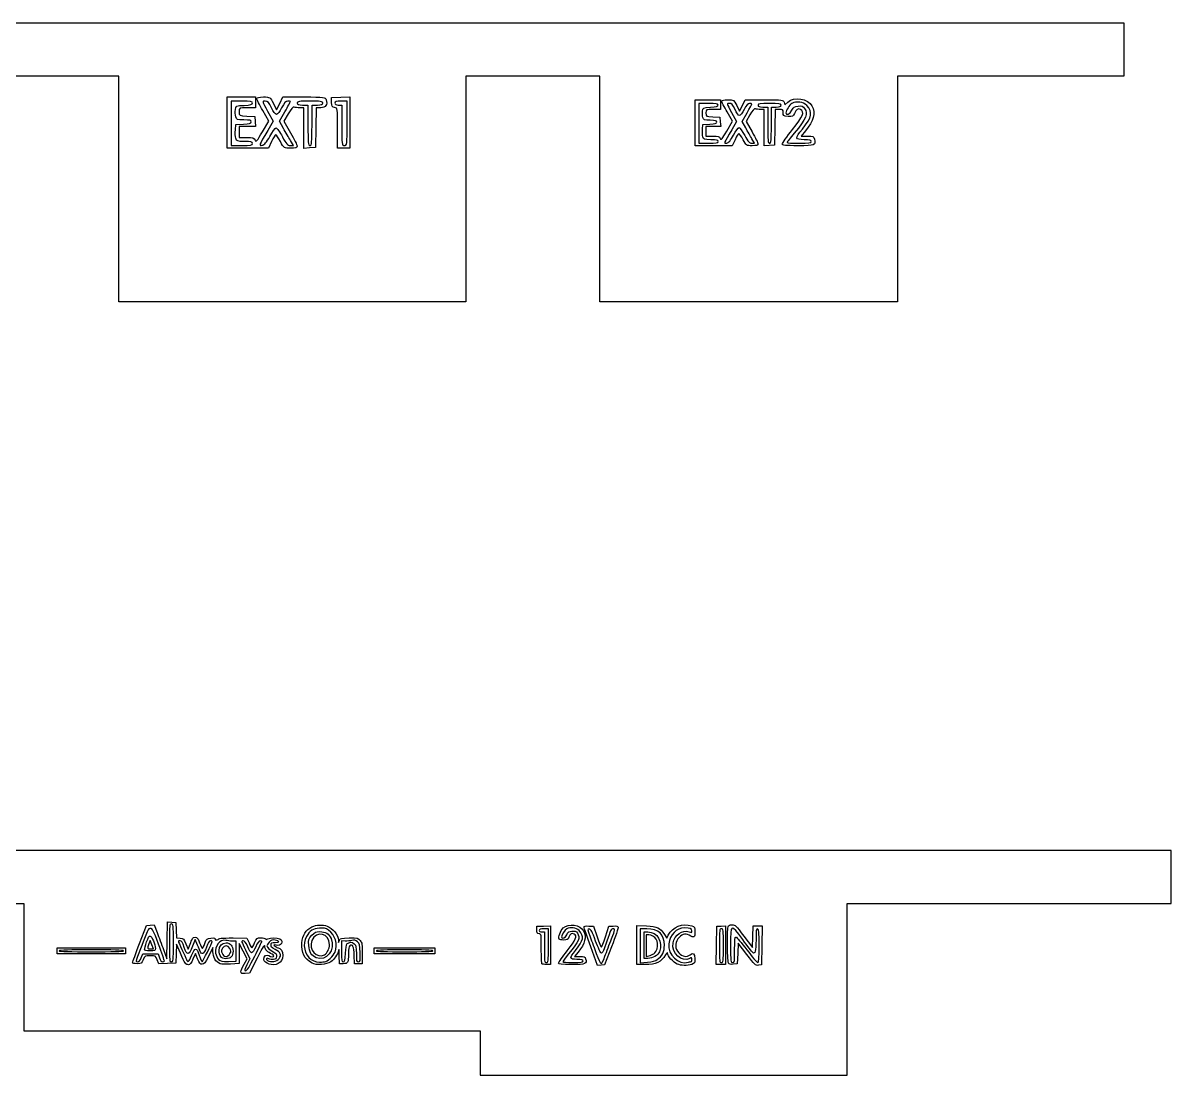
# Model space of a CAD drawing. Extents: x 177 to 584, y 158 to 1022.
# Drawn here: x 381.4 to 577.5, y 330.6 to 510.4 of the extents above; entities that cross this region are included whole.
import ezdxf

# ---------------------------------------------------------------- set-up
doc = ezdxf.new("R2010")
doc.units = 0
for name, color, linetype in [('Left', 7, 'CONTINUOUS'), ('PERIMETER', 7, 'CONTINUOUS'), ('Right', 7, 'CONTINUOUS')]:
    doc.layers.add(name, color=color, linetype=linetype)

msp = doc.modelspace()

# ---------------------------------------------------------------- linework, layer by layer
at = {"layer": 'Left', "color": 7}
for points in [[(401.3562, 353.122889), (402.52142, 356.179759), (403.19886, 356.231059), (403.87629, 356.282359), (404.37568, 354.957339)], [(405.45535, 352.047719), (406.03563, 350.463129), (406.08183, 353.628189), (406.12803, 356.793249), (406.846, 356.741249), (407.56398, 356.689249), (407.61338, 355.382929), (407.66278, 354.076619), (408.28325, 354.024319)], [(469.196652, 355.421059), (469.196652, 356.029359), (470.369802, 356.080759), (471.542962, 356.132159), (471.542962, 352.821999), (471.542962, 349.511849), (470.876722, 349.511849)], [(470.065652, 355.073459), (470.500152, 355.073459), (470.500152, 352.466449)], [(471.195352, 352.727149), (471.195352, 355.594859), (470.413252, 355.594859)], [(478.085902, 356.082339), (478.893422, 356.029339), (479.519752, 354.248079)], [(480.929812, 354.247889), (481.536502, 356.029339), (482.276742, 356.082839)], [(487.695112, 349.511839), (486.316022, 349.511839), (486.316022, 352.830829), (486.316022, 356.149819), (487.954792, 356.089619)], [(488.010572, 355.594209), (486.837422, 355.594859), (486.837422, 352.701939), (486.837422, 349.809019), (488.089972, 349.914029)], [(487.532622, 352.814049), (487.532622, 355.073459), (488.149552, 355.073459)], [(504.590383, 354.343499), (506.042403, 352.396949), (506.091703, 354.256599), (506.141003, 356.116239), (506.920983, 356.116239), (507.700963, 356.116239), (507.653763, 352.770579), (507.606563, 349.424919), (507.056943, 349.371619)], [(403.43941, 352.889959), (403.16404, 353.590969), (402.95651, 353.017329)], [(409.2767, 353.041529), (409.64969, 352.111039), (409.90274, 352.716669)], [(411.13548, 353.122929), (410.85121, 353.802239), (410.39208, 352.615029)], [(414.27206, 353.720429), (414.63587, 353.703329)], [(419.204991, 349.545949), (419.723191, 350.464159), (419.043651, 351.793569), (418.364111, 353.122979), (418.356111, 351.407319), (418.348111, 349.691659), (416.889711, 349.579559)], [(417.837651, 351.789869), (417.837651, 353.513619), (417.200811, 353.509619)], [(417.354061, 354.036359), (419.708441, 354.030359), (420.068031, 353.194479)], [(435.340501, 353.683349), (435.351301, 353.292809), (435.500561, 353.663219)], [(436.476061, 353.515519), (435.839211, 353.539719), (435.839211, 351.760439)], [(488.320842, 354.552059), (487.880222, 354.552059), (487.880222, 352.723839), (487.880222, 350.895619), (488.358172, 351.006509)], [(490.999542, 354.660719), (491.424942, 354.014499), (491.673042, 354.500549)], [(505.058273, 351.226499), (503.609183, 353.134719), (503.522283, 351.366729), (503.435383, 349.598739), (502.757873, 349.543239)], [(401.63909, 350.660509), (401.91089, 351.339809), (403.22388, 351.339809), (404.53686, 351.339809), (404.76105, 350.660509)], [(403.21896, 352.188939), (403.71477, 352.188939), (403.43941, 352.889959)], [(408.34113, 351.436139), (407.66466, 352.953159), (407.61436, 351.339809), (407.56406, 349.726459), (406.10628, 349.677759), (404.6485, 349.629059), (404.37923, 350.314559)], [(411.28023, 350.466599), (410.91748, 351.376569), (410.48145, 350.424149)], [(413.88722, 351.687709), (413.85882, 352.399649), (413.17396, 350.978149)], [(416.55359, 350.026069), (417.837641, 350.065869), (417.837651, 351.789869)], [(419.451371, 352.018379), (420.219361, 350.489209), (419.705371, 349.470989)], [(436.160711, 349.641549), (435.499581, 349.641549), (435.482181, 351.042619)], [(439.405591, 351.401819), (439.405591, 349.641549), (438.743721, 349.641549), (438.081841, 349.641549), (438.021941, 351.076659)], [(476.275882, 351.640899), (475.672302, 350.902239), (476.558932, 350.902239)], [(481.993332, 352.553309), (480.799252, 349.424899), (480.197322, 349.372699), (479.595382, 349.320499), (478.433452, 352.501119)], [(488.184372, 350.555289), (487.532622, 350.554639), (487.532622, 352.814049)], [(401.63948, 350.660509), (401.63909, 350.660509)], [(421.439801, 350.574929), (420.131051, 348.027539), (419.409291, 347.975339)], [(418.687531, 348.275109), (418.686781, 348.275749)]]:
    msp.add_lwpolyline(points, dxfattribs=at)
for points in [[(499.912083, 352.770599), (499.959383, 356.029359), (500.698033, 356.082759), (501.436693, 356.136159), (501.436693, 352.823949), (501.436693, 349.511749), (500.650753, 349.511749), (499.864813, 349.511749)], [(407.13862, 353.207899)], [(387.26898, 351.849289), (387.26898, 352.358769), (393.12797, 352.358769), (398.98697, 352.358769), (398.98697, 351.849289), (398.98697, 351.339809), (393.12797, 351.339809), (387.26898, 351.339809)], [(398.64732, 351.849289)], [(402.21366, 352.071049)], [(410.23084, 351.042579)], [(416.802811, 351.363899)], [(432.961571, 351.175019)], [(436.543541, 351.416269)], [(441.443471, 351.849289), (441.443471, 352.358769), (446.623161, 352.358769), (451.802851, 352.358769), (451.802851, 351.849289), (451.802851, 351.339809), (446.623161, 351.339809), (441.443471, 351.339809)], [(451.463201, 351.849289)], [(471.195352, 352.727149)], [(489.218552, 351.355779)], [(501.089073, 352.727099)], [(503.000883, 352.031949)], [(505.058233, 351.226509)], [(415.21498, 350.868119)], [(421.024611, 350.916739)], [(425.183621, 350.512729)], [(430.829351, 349.729259)], [(431.508651, 350.652699)], [(432.960151, 349.981199)], [(470.094622, 349.627709)], [(472.933362, 349.745519)], [(477.104582, 350.120139)], [(480.851582, 350.945689)], [(489.784522, 350.346269)], [(493.177912, 349.580269)], [(495.656672, 350.033239)]]:
    msp.add_lwpolyline(points, close=True, dxfattribs=at)
for points in [[(403.22751, 355.670369), (402.83446, 355.670369), (402.83316, 355.667369), (401.02603, 350.872789)], [(404.6093, 352.961469), (403.72403, 355.357449), (403.56441, 355.670369), (403.22751, 355.670369)], [(404.37568, 354.957339), (404.65035, 354.228569), (405.1362, 352.919249), (405.45535, 352.047719)], [(406.79896, 356.434589), (406.47123, 356.434589), (406.45931, 356.321369), (406.45931, 353.207899)], [(407.13862, 353.207899), (407.13862, 356.321369), (407.12672, 356.434589), (406.79896, 356.434589)], [(429.077521, 353.186679), (429.171221, 354.482359), (429.795611, 355.479559), (430.798121, 355.934719)], [(432.095321, 355.719539), (430.991211, 355.642339), (430.424601, 355.283759), (429.871131, 354.311769)], [(430.784681, 354.492039), (431.299661, 355.053989), (431.467031, 355.132589), (432.148541, 355.132589)], [(430.798121, 355.934719), (431.591231, 356.294799), (432.684851, 356.357409), (433.408131, 356.084129)], [(433.800661, 352.902269), (433.798661, 354.864689), (431.547161, 355.376639), (430.798551, 353.584959)], [(433.631471, 355.386839), (433.142421, 355.714719), (432.870171, 355.773679), (432.095321, 355.719539)], [(432.148541, 355.132589), (433.099021, 355.132589), (433.746591, 354.738919), (434.070221, 353.964359)], [(433.408131, 356.084129), (434.346541, 355.729579), (435.317341, 354.523449), (435.340501, 353.683349)], [(434.760641, 351.628899), (435.288481, 352.892209), (434.767641, 354.624959), (433.631471, 355.386839)], [(469.587702, 354.757219), (469.267232, 354.802719), (469.196652, 354.922549), (469.196652, 355.421059)], [(470.413252, 355.594859), (469.833922, 355.594859), (469.631152, 355.527259), (469.631152, 355.334159)], [(469.631152, 355.334159), (469.631152, 355.171949), (469.795292, 355.073459), (470.065652, 355.073459)], [(473.022742, 353.852839), (472.837652, 354.152319), (473.263182, 355.343759), (473.702692, 355.756659)], [(474.314142, 355.589709), (473.983432, 355.412719), (473.454762, 354.565849), (473.454762, 354.213089)], [(473.702692, 355.756659), (474.619862, 356.618299), (476.639032, 356.315569), (477.199132, 355.232449)], [(476.444232, 355.290709), (475.962562, 355.805169), (474.975592, 355.943709), (474.314142, 355.589709)], [(474.323772, 354.599269), (474.538242, 355.060869), (474.697102, 355.169749), (475.219712, 355.213319)], [(475.574462, 354.707619), (475.176862, 354.920399), (474.914902, 354.758119), (474.686542, 354.157469)], [(475.219712, 355.213319), (475.719482, 355.255019), (475.914062, 355.181819), (476.132162, 354.870489)], [(475.826192, 351.913319), (477.217182, 353.615189), (477.347292, 354.326189), (476.444232, 355.290709)], [(477.199132, 355.232449), (477.739362, 354.187769), (477.455862, 353.084919), (476.275882, 351.640899)], [(478.433452, 352.501119), (477.794382, 354.250469), (477.273062, 355.783809), (477.274952, 355.908539)], [(477.274952, 355.908539), (477.276952, 356.069739), (477.511852, 356.119989), (478.085902, 356.082339)], [(478.173692, 355.563509), (477.805582, 355.618209), (477.807932, 355.596609), (478.321092, 354.216559)], [(479.262602, 353.511139), (478.677362, 355.145969), (478.479962, 355.518029), (478.173692, 355.563509)], [(482.248122, 355.594859), (481.915812, 355.594859), (481.782102, 355.331339), (481.187082, 353.503669)], [(481.977552, 353.900299), (482.615302, 355.560879), (482.620732, 355.594859), (482.248122, 355.594859)], [(483.102202, 355.909039), (483.149102, 355.784019), (482.650082, 354.273939), (481.993332, 352.553309)], [(482.276742, 356.082839), (482.767842, 356.118339), (483.045662, 356.059839), (483.102202, 355.909039)], [(487.954792, 356.089619), (489.794172, 356.022019), (490.241632, 355.812029), (490.999542, 354.660719)], [(491.007982, 352.796299), (491.006982, 354.647749), (489.993982, 355.593109), (488.010572, 355.594209)], [(488.149552, 355.073459), (489.814992, 355.073459), (490.796302, 353.411519), (490.143962, 351.695739)], [(491.673042, 354.500549), (492.424492, 355.972679), (494.108662, 356.645429), (495.675322, 356.099289)], [(494.447512, 355.768659), (493.068212, 355.768659), (491.946002, 354.625519), (491.772012, 353.043279)], [(492.490302, 353.187389), (492.725552, 354.579809), (494.082712, 355.523639), (495.225122, 355.089289)], [(495.701262, 355.232969), (495.701262, 355.628439), (495.373092, 355.768659), (494.447512, 355.768659)], [(496.222653, 355.056489), (496.222653, 354.098609), (496.064273, 354.012309), (495.208062, 354.503709)], [(495.225122, 355.089289), (495.638802, 354.932009), (495.701262, 354.950859), (495.701262, 355.232969)], [(495.675322, 356.099289), (496.188853, 355.920269), (496.222653, 355.855869), (496.222653, 355.056489)], [(500.741473, 355.594809), (500.407923, 355.594809), (500.393873, 355.478939), (500.393873, 352.727099)], [(501.089073, 352.727099), (501.089073, 355.478939), (501.075073, 355.594809), (500.741473, 355.594809)], [(501.934983, 349.717039), (501.769263, 349.978399), (501.728943, 355.595999), (501.889783, 356.015129)], [(501.889783, 356.015129), (501.956383, 356.188699), (502.205983, 356.290039), (502.566823, 356.290039)], [(504.391293, 353.751779), (502.340523, 356.535239), (502.305683, 356.519569), (502.305683, 352.814049)], [(502.566823, 356.290039), (503.092553, 356.290039), (503.254733, 356.134039), (504.590383, 354.343499)], [(506.911403, 355.594859), (506.696003, 355.594859), (506.650233, 355.270219), (506.648043, 353.726499)], [(507.172103, 352.727149), (507.172103, 355.160359), (507.132603, 355.594859), (506.911403, 355.594859)], [(400.1838, 349.853739), (400.1878, 349.970499), (400.71532, 351.441619), (401.3562, 353.122889)], [(402.21366, 352.071049), (402.21366, 352.193019), (402.37487, 352.770179), (402.5719, 353.353619)], [(402.5719, 353.353619), (402.82783, 354.111469), (403.00555, 354.399769), (403.19419, 354.363099)], [(402.95651, 353.017329), (402.6629, 352.205739), (402.66822, 352.188939), (403.21896, 352.188939)], [(403.19419, 354.363099), (403.46783, 354.309899), (404.0455, 352.901589), (404.06859, 352.231399)], [(405.61018, 350.116889), (405.61018, 350.191489), (405.15978, 351.471579), (404.6093, 352.961469)], [(406.45931, 353.207899), (406.45931, 350.094419), (406.47121, 349.981199), (406.79896, 349.981199)], [(406.79896, 349.981199), (407.1267, 349.981199), (407.13862, 350.094419), (407.13862, 353.207899)], [(408.29599, 353.547499), (408.12646, 353.547499), (407.98775, 353.513499), (407.98775, 353.471999)], [(407.98775, 353.471999), (407.98775, 353.430499), (408.26204, 352.799999), (408.5973, 352.070939)], [(408.28325, 354.024319), (408.86167, 353.975619), (408.92899, 353.908969), (409.2767, 353.041529)], [(408.99687, 352.435329), (408.70845, 353.252299), (408.52242, 353.547499), (408.29599, 353.547499)], [(409.90274, 352.716669), (410.04191, 353.049769), (410.20601, 353.480539), (410.26739, 353.673929)], [(410.26739, 353.673929), (410.39073, 354.062559), (410.75484, 354.262419), (411.09894, 354.130379)], [(411.09894, 354.130379), (411.22181, 354.083279), (411.45886, 353.665009), (411.62571, 353.200999)], [(411.64808, 351.891699), (411.5225, 352.195259), (411.29182, 352.749319), (411.13548, 353.122929)], [(411.62571, 353.200999), (411.79257, 352.736989), (411.98856, 352.320579), (412.06126, 352.275649)], [(412.05298, 349.981149), (412.16631, 349.981149), (413.76183, 353.232549), (413.76183, 353.463499)], [(412.06126, 352.275649), (412.13396, 352.230749), (412.33683, 352.594029), (412.51209, 353.082989)], [(412.51209, 353.082989), (412.82245, 353.948919), (412.84946, 353.973379), (413.5514, 354.024249)], [(413.46312, 353.547499), (413.24929, 353.547499), (413.0519, 353.233809), (412.76851, 352.443629)], [(413.76183, 353.463499), (413.76183, 353.509699), (413.62741, 353.547499), (413.46312, 353.547499)], [(413.5514, 354.024249), (414.1865, 354.070249), (414.27206, 354.034249), (414.27206, 353.720429)], [(416.09725, 353.631229), (415.11887, 353.894089), (414.11816, 352.633749), (414.34503, 351.424409)], [(414.63587, 353.703329), (414.96387, 354.008919), (415.23135, 354.041689), (417.354061, 354.036359)], [(414.95061, 351.887079), (414.95061, 352.677559), (415.42794, 353.207899), (416.13939, 353.207899)], [(417.200811, 353.509619), (416.850541, 353.507619), (416.35394, 353.562219), (416.09725, 353.631229)], [(416.13939, 353.207899), (416.886811, 353.207899), (417.328181, 352.681719), (417.328181, 351.790699)], [(419.037441, 353.547549), (418.709221, 353.547549), (418.739431, 353.435949), (419.451371, 352.018379)], [(419.831171, 352.528589), (419.495061, 353.307579), (419.308131, 353.547549), (419.037441, 353.547549)], [(420.068031, 353.194479), (420.265801, 352.734739), (420.479461, 352.358589), (420.542831, 352.358589)], [(420.542831, 352.358589), (420.606231, 352.358589), (420.819471, 352.740699), (421.016781, 353.207719)], [(421.016781, 353.207719), (421.362801, 354.026709), (421.399801, 354.056849), (422.059421, 354.056849)], [(421.024611, 350.916739), (421.700291, 352.271929), (422.253131, 353.418259), (422.253131, 353.464129)], [(421.955931, 353.541929), (421.759551, 353.537929), (421.503511, 353.192569), (421.201141, 352.522979)], [(422.755951, 352.581949), (422.749951, 353.022439), (422.506621, 352.651449), (421.439801, 350.574929)], [(422.253131, 353.464129), (422.253131, 353.510029), (422.119391, 353.545029), (421.955931, 353.541929)], [(422.059421, 354.056849), (422.435561, 354.056849), (422.790671, 353.980249), (422.848551, 353.886559)], [(422.848551, 353.886559), (422.918951, 353.772729), (423.059281, 353.772729), (423.271981, 353.886559)], [(423.496771, 353.307889), (423.279821, 353.055669), (423.102311, 352.777139), (423.102311, 352.688949)], [(423.271981, 353.886559), (423.686681, 354.108509), (424.903011, 354.105229), (425.321911, 353.880559)], [(424.515721, 353.649309), (423.972251, 353.751269), (423.840041, 353.707009), (423.496771, 353.307889)], [(423.816361, 352.863349), (423.860461, 353.241619), (423.942381, 353.290499), (424.503321, 353.273439)], [(424.503321, 353.273439), (425.320781, 353.248539), (425.328941, 353.496749), (424.515721, 353.649309)], [(425.321911, 353.880559), (426.046041, 353.493009), (425.533511, 352.605779), (424.690141, 352.786919)], [(430.829341, 349.729259), (429.529511, 350.429609), (428.959471, 351.554649), (429.077521, 353.186679)], [(429.871131, 354.311769), (429.134691, 353.018459), (429.523141, 351.134739), (430.682981, 350.374779)], [(430.798551, 353.584959), (430.177381, 352.098289), (431.640591, 350.468049), (432.961571, 351.175019)], [(430.266461, 352.770959), (430.200461, 353.807839), (430.221361, 353.877369), (430.784681, 354.492039)], [(434.070221, 353.964359), (434.886081, 352.011729), (433.271011, 349.923739), (431.508651, 350.652699)], [(435.500561, 353.663219), (435.638121, 354.004589), (435.769751, 354.034199), (437.179231, 354.040879)], [(437.628731, 353.618329), (437.345021, 353.548429), (436.826321, 353.502179), (436.476061, 353.515519)], [(436.543541, 351.416309), (436.576441, 352.205619), (436.679851, 352.923039), (436.773251, 353.010569)], [(436.773251, 353.010569), (437.167141, 353.379699), (437.690351, 353.394669), (438.038261, 353.046769)], [(437.179231, 354.040879), (438.629361, 354.047879), (438.726701, 354.025179), (439.057121, 353.605109)], [(438.021941, 351.076659), (437.957641, 352.616589), (437.747451, 353.084079), (437.289951, 352.704389)], [(438.562771, 353.406849), (438.243281, 353.665479), (438.022781, 353.715399), (437.628731, 353.618329)], [(438.038261, 353.046769), (438.331441, 352.753589), (438.386601, 352.483289), (438.386601, 351.339819)], [(439.040341, 351.524759), (438.986541, 352.923509), (438.941741, 353.100059), (438.562771, 353.406849)], [(439.057121, 353.605109), (439.357631, 353.223069), (439.405591, 352.919799), (439.405591, 351.401819)], [(469.978752, 352.222629), (469.978752, 354.661179), (469.972752, 354.702589), (469.587702, 354.757219)], [(473.816922, 353.683049), (473.437842, 353.683049), (473.080462, 353.759449), (473.022742, 353.852839)], [(473.454762, 354.213089), (473.454762, 353.797939), (474.080682, 354.076089), (474.323772, 354.599269)], [(474.686542, 354.157469), (474.531952, 353.750859), (474.407662, 353.683049), (473.816922, 353.683049)], [(474.410672, 351.843029), (475.924692, 353.753169), (476.180642, 354.383189), (475.574462, 354.707619)], [(476.132162, 354.870489), (476.680592, 354.087499), (476.432632, 353.492169), (474.648872, 351.309209)], [(478.321092, 354.216559), (478.607912, 353.445179), (479.079172, 352.177739), (479.368322, 351.400039)], [(480.241852, 351.463389), (480.077952, 351.494989), (479.705702, 352.273379), (479.262602, 353.511139)], [(479.519752, 354.248079), (479.864242, 353.268379), (480.185922, 352.466729), (480.234612, 352.466619)], [(480.234612, 352.466619), (480.283312, 352.466519), (480.596132, 353.268079), (480.929812, 354.247889)], [(481.187082, 353.503669), (480.680122, 351.946499), (480.438742, 351.425479), (480.241852, 351.463389)], [(480.851582, 350.945689), (481.112932, 351.638719), (481.619622, 352.968299), (481.977552, 353.900299)], [(489.769402, 352.204099), (490.103692, 353.414809), (489.402072, 354.552059), (488.320842, 354.552059)], [(491.772012, 353.043279), (491.560912, 351.123419), (493.361102, 349.413529), (495.091812, 349.890009)], [(495.365092, 350.560759), (493.947772, 349.802229), (492.189762, 351.408489), (492.490302, 353.187389)], [(493.316872, 353.872339), (492.753632, 353.036549), (492.800292, 352.267819), (493.459852, 351.516619)], [(495.208062, 354.503709), (494.525792, 354.895279), (493.855402, 354.671469), (493.316872, 353.872339)], [(503.000883, 352.031949), (503.000883, 353.681669), (503.054483, 354.204459), (503.223433, 354.204459)], [(503.223433, 354.204459), (503.345833, 354.204459), (504.174903, 353.226829), (505.065803, 352.031949)], [(506.099093, 351.552879), (505.972323, 351.659459), (505.203813, 352.648959), (504.391293, 353.751779)], [(506.648043, 353.726499), (506.645043, 351.764729), (506.505463, 351.211239), (506.099093, 351.552879)], [(393.12797, 352.019109), (389.56163, 352.019109), (387.60863, 351.959009), (387.60863, 351.849289)], [(387.60863, 351.849289), (387.60863, 351.739559), (389.56163, 351.679459), (393.12797, 351.679459)], [(398.64732, 351.849289), (398.64732, 351.959019), (396.69432, 352.019109), (393.12797, 352.019109)], [(393.12797, 351.679459), (396.69432, 351.679459), (398.64732, 351.739559), (398.64732, 351.849289)], [(403.18801, 351.000069), (402.2701, 351.000069), (402.2649, 350.997069), (401.99923, 350.320759)], [(403.14771, 351.849289), (402.49239, 351.849289), (402.21366, 351.915489), (402.21366, 352.071049)], [(404.06859, 352.231399), (404.08069, 351.879859), (404.00699, 351.849289), (403.14771, 351.849289)], [(404.37923, 350.314559), (404.11072, 350.998099), (404.10731, 351.000069), (403.18801, 351.000069)], [(409.71717, 349.471719), (409.27058, 349.471719), (409.12344, 349.681779), (408.34113, 351.436139)], [(408.5973, 352.070939), (408.93255, 351.341879), (409.27455, 350.573429), (409.35731, 350.363269)], [(410.39208, 352.615029), (409.78184, 351.037059), (409.50317, 351.001169), (408.99687, 352.435329)], [(409.35731, 350.363269), (409.59216, 349.766859), (409.76227, 349.899149), (410.23084, 351.042579)], [(410.23084, 351.042619), (410.81833, 352.476259), (411.08763, 352.486799), (411.55103, 351.094219)], [(411.55103, 351.094219), (411.75475, 350.482029), (411.98063, 349.981149), (412.05298, 349.981149)], [(412.76851, 352.443629), (412.32359, 351.203059), (411.9991, 351.043209), (411.64808, 351.891699)], [(414.22989, 350.436029), (414.05704, 350.732889), (413.90284, 351.296149), (413.88722, 351.687709)], [(414.34503, 351.424409), (414.41023, 351.076669), (414.64497, 350.610829), (414.86659, 350.389209)], [(415.21498, 350.868119), (415.06958, 351.075709), (414.95061, 351.534239), (414.95061, 351.887079)], [(415.54445, 352.296779), (415.34881, 351.998209), (415.3232, 351.784869), (415.44465, 351.465459)], [(415.44465, 351.465459), (415.73172, 350.710399), (416.40764, 350.659859), (416.802811, 351.363899)], [(416.762261, 352.254279), (416.40035, 352.806639), (415.89019, 352.824439), (415.54445, 352.296779)], [(417.328181, 351.790699), (417.328181, 350.886049), (416.952591, 350.490679), (416.09319, 350.490679)], [(416.802761, 351.363899), (417.027231, 351.763829), (417.023021, 351.856249), (416.762261, 352.254279)], [(420.507181, 351.509639), (420.377191, 351.509639), (420.072981, 351.968169), (419.831171, 352.528589)], [(421.201141, 352.522979), (420.949461, 351.965639), (420.637181, 351.509639), (420.507181, 351.509639)], [(422.593531, 350.388659), (422.593531, 350.961099), (423.036831, 351.292339), (423.454151, 351.031729)], [(423.994601, 351.287199), (423.224551, 351.565009), (422.763281, 352.047169), (422.755951, 352.581949)], [(423.102311, 352.688949), (423.102311, 352.461509), (423.634921, 351.984729), (424.275911, 351.638359)], [(423.454151, 351.031729), (423.852131, 350.783179), (424.291791, 350.769059), (424.291791, 351.004829)], [(424.523771, 352.065859), (423.889191, 352.374159), (423.774381, 352.503589), (423.816361, 352.863349)], [(424.291791, 351.004829), (424.291791, 351.101129), (424.158051, 351.228229), (423.994601, 351.287199)], [(424.690141, 352.786919), (424.228861, 352.886019), (424.221871, 352.878619), (424.536531, 352.624409)], [(424.275911, 351.638359), (424.719631, 351.398579), (424.813181, 351.253739), (424.769521, 350.874139)], [(425.183571, 350.512729), (425.648121, 351.137469), (425.443561, 351.618989), (424.523771, 352.065859)], [(424.536531, 352.624409), (424.717841, 352.477939), (424.954371, 352.358099), (425.062151, 352.358099)], [(425.814821, 351.071029), (425.808821, 350.346639), (425.599401, 349.974699), (425.024721, 349.668619)], [(425.062151, 352.358099), (425.454111, 352.358099), (425.820191, 351.732109), (425.814821, 351.071029)], [(431.508651, 350.652699), (430.729491, 350.974979), (430.338351, 351.641979), (430.266461, 352.770959)], [(432.960151, 349.981199), (433.405671, 349.981199), (434.484821, 350.968779), (434.760641, 351.628899)], [(432.961571, 351.175019), (433.407431, 351.413639), (433.801431, 352.224669), (433.800661, 352.902269)], [(435.340081, 351.922419), (435.148791, 351.122949), (434.679061, 350.431949), (434.019791, 349.980209)], [(435.482181, 351.042619), (435.469981, 352.028769), (435.427881, 352.289309), (435.340081, 351.922419)], [(435.839211, 351.760439), (435.839211, 350.126459), (435.865511, 349.981159), (436.161431, 349.981159)], [(437.028011, 351.332909), (437.028011, 349.777079), (436.958511, 349.641549), (436.160711, 349.641549)], [(436.161431, 349.981159), (436.447711, 349.981159), (436.490341, 350.141289), (436.543541, 351.416269)], [(437.289951, 352.704389), (437.100941, 352.547529), (437.028011, 352.165689), (437.028011, 351.332909)], [(438.386601, 351.339819), (438.386601, 350.072969), (438.410701, 349.981209), (438.743151, 349.981209)], [(438.743151, 349.981209), (439.083531, 349.981209), (439.097011, 350.051209), (439.040341, 351.524759)], [(446.623161, 352.019109), (443.509681, 352.019109), (441.783121, 351.958509), (441.783121, 351.849289)], [(441.783121, 351.849289), (441.783121, 351.740039), (443.509681, 351.679459), (446.623161, 351.679459)], [(451.463201, 351.849289), (451.463201, 351.958529), (449.736641, 352.019109), (446.623161, 352.019109)], [(446.623161, 351.679459), (449.736641, 351.679459), (451.463201, 351.740059), (451.463201, 351.849289)], [(470.094622, 349.627699), (470.030922, 349.691399), (469.978752, 350.859149), (469.978752, 352.222629)], [(470.500152, 352.466449), (470.500152, 349.975309), (470.515552, 349.859439), (470.847752, 349.859439)], [(470.847752, 349.859439), (471.181312, 349.859439), (471.195352, 349.975309), (471.195352, 352.727149)], [(472.933362, 349.745519), (472.933362, 349.874049), (473.598152, 350.817919), (474.410672, 351.843029)], [(474.648872, 351.309209), (474.087702, 350.622459), (473.628562, 350.015309), (473.628562, 349.959999)], [(476.061772, 350.380839), (474.753972, 350.380839), (474.725422, 350.566529), (475.826192, 351.913319)], [(479.368322, 351.400039), (480.176692, 349.225849), (480.200292, 349.218619), (480.851582, 350.945689)], [(491.204912, 351.162939), (490.404702, 349.874519), (489.633742, 349.511839), (487.695112, 349.511839)], [(490.143962, 351.695739), (489.916812, 351.098269), (488.985192, 350.556089), (488.184372, 350.555289)], [(488.358172, 351.006509), (488.621052, 351.067509), (489.008222, 351.224669), (489.218552, 351.355779)], [(489.218552, 351.355779), (489.428892, 351.486889), (489.676772, 351.868629), (489.769402, 352.204099)], [(489.784522, 350.346269), (490.621842, 350.966159), (491.008692, 351.740839), (491.007982, 352.796299)], [(491.529392, 351.386239), (491.528952, 351.588399), (491.424512, 351.516539), (491.204912, 351.162939)], [(493.177912, 349.580239), (492.548062, 349.854679), (491.530292, 350.969669), (491.529392, 351.386239)], [(493.459852, 351.516619), (494.064832, 350.827579), (494.835352, 350.693919), (495.376942, 351.184049)], [(495.376942, 351.184049), (495.884462, 351.643349), (496.222653, 351.365889), (496.222653, 350.490229)], [(500.393873, 352.727099), (500.393873, 349.975259), (500.407873, 349.859389), (500.741473, 349.859389)], [(500.741473, 349.859389), (501.075033, 349.859389), (501.089073, 349.975259), (501.089073, 352.727099)], [(502.305683, 352.814049), (502.305683, 349.975309), (502.319283, 349.859439), (502.653283, 349.859439)], [(502.653283, 349.859439), (502.982343, 349.859439), (503.000883, 349.975309), (503.000883, 352.031949)], [(507.056943, 349.371619), (506.542053, 349.321619), (506.415763, 349.438819), (505.058233, 351.226509)], [(505.065803, 352.031949), (505.956713, 350.837069), (506.795083, 349.859439), (506.928863, 349.859439)], [(506.928863, 349.859439), (507.127483, 349.859439), (507.172103, 350.385459), (507.172103, 352.727149)], [(400.95451, 349.641459), (400.4416, 349.641459), (400.17907, 349.713759), (400.1838, 349.853739)], [(401.02603, 350.872789), (400.69066, 349.982959), (400.69066, 349.981199), (401.02903, 349.981199)], [(401.99923, 350.320759), (401.74201, 349.665949), (401.70434, 349.641459), (400.95451, 349.641459)], [(401.02903, 349.981199), (401.2656, 349.981199), (401.4496, 350.185969), (401.63948, 350.660509)], [(404.76105, 350.660509), (404.91457, 350.195349), (405.08375, 349.981199), (405.29771, 349.981199)], [(405.29771, 349.981199), (405.46957, 349.981199), (405.61018, 350.042299), (405.61018, 350.116889)], [(410.48145, 350.424149), (410.17115, 349.746359), (409.95077, 349.471719), (409.71717, 349.471719)], [(412.06604, 349.556639), (411.71295, 349.556639), (411.58299, 349.707129), (411.28023, 350.466599)], [(413.17396, 350.978149), (412.58694, 349.759709), (412.42867, 349.556639), (412.06604, 349.556639)], [(416.889711, 349.579559), (415.20517, 349.450069), (414.7114, 349.609059), (414.22989, 350.436029)], [(414.86659, 350.389209), (415.22853, 350.027269), (415.40023, 349.990309), (416.55359, 350.026069)], [(416.09319, 350.490679), (415.65138, 350.490679), (415.40526, 350.596459), (415.21498, 350.868119)], [(418.686781, 348.275749), (418.686781, 348.469349), (418.919981, 349.040929), (419.204991, 349.545949)], [(419.705371, 349.470989), (419.252511, 348.573889), (419.227341, 348.452769), (419.493731, 348.452769)], [(419.493731, 348.452769), (419.713311, 348.452769), (420.132411, 349.127319), (421.024611, 350.916739)], [(425.024721, 349.668619), (424.137461, 349.196069), (422.593531, 349.653319), (422.593531, 350.388659)], [(423.460671, 350.480669), (423.030071, 350.711119), (422.809061, 350.411069), (423.226111, 350.162279)], [(423.226111, 350.162279), (423.776681, 349.833779), (424.817301, 350.020079), (425.183621, 350.512729)], [(424.257031, 350.352839), (424.004791, 350.323739), (423.646431, 350.381239), (423.460671, 350.480669)], [(424.769521, 350.874139), (424.727421, 350.508279), (424.615281, 350.394179), (424.257031, 350.352839)], [(430.682981, 350.374779), (431.157841, 350.063639), (432.086161, 349.816549), (432.414121, 349.913999)], [(434.019791, 349.980209), (433.247331, 349.450909), (431.588161, 349.320409), (430.829351, 349.729259)], [(432.414121, 349.913999), (432.538521, 349.950999), (432.784231, 349.981199), (432.960151, 349.981199)], [(470.876722, 349.511849), (470.510292, 349.511849), (470.158342, 349.563949), (470.094622, 349.627709)], [(475.198232, 349.511839), (473.417262, 349.511839), (472.933362, 349.561739), (472.933362, 349.745519)], [(473.628562, 349.959999), (473.628562, 349.904699), (474.410672, 349.859439), (475.366572, 349.859439)], [(477.554512, 350.468129), (477.781202, 349.564949), (477.650312, 349.511839), (475.198232, 349.511839)], [(475.366572, 349.859439), (476.795602, 349.859439), (477.104582, 349.905739), (477.104582, 350.120139)], [(477.104582, 350.120139), (477.104582, 350.322909), (476.872842, 350.380839), (476.061772, 350.380839)], [(476.558932, 350.902239), (477.359512, 350.902239), (477.456132, 350.860139), (477.554512, 350.468129)], [(488.089972, 349.914029), (488.910802, 349.982829), (489.494862, 350.131829), (489.784522, 350.346269)], [(495.675322, 349.528869), (494.947352, 349.275099), (493.825282, 349.298189), (493.177912, 349.580269)], [(495.091812, 349.890009), (495.377952, 349.968809), (495.632142, 350.033239), (495.656672, 350.033239)], [(495.701262, 350.386959), (495.701262, 350.682809), (495.646262, 350.711239), (495.365092, 350.560759)], [(495.656662, 350.033239), (495.681162, 350.033239), (495.701262, 350.192409), (495.701262, 350.386959)], [(496.222653, 350.490229), (496.222653, 349.782199), (496.178253, 349.704189), (495.675322, 349.528869)], [(502.757873, 349.543239), (502.333353, 349.508439), (502.026073, 349.573339), (501.934983, 349.717039)], [(419.409291, 347.975339), (418.775521, 347.929539), (418.687531, 347.966339), (418.687531, 348.275109)]]:
    msp.add_open_spline(points, degree=3, dxfattribs=at)
at = {"layer": 'PERIMETER', "color": 7}
for points in [[(480.000012, 462.736712), (480.000012, 501.287713), (457.086012, 501.287713), (457.086012, 462.736712), (397.83701, 462.736712), (397.83701, 501.287713), (189.518005, 501.287713), (189.518005, 510.368713), (569.471014, 510.368713), (569.471014, 501.287713), (530.827013, 501.287713), (530.827013, 462.736712)], [(459.528012, 330.620708), (522.230013, 330.620708), (522.230013, 359.901709), (577.535015, 359.901709), (577.535015, 368.982709), (197.583005, 368.982709), (197.583005, 359.901709), (325.931008, 359.901709), (325.931008, 347.700709), (374.537009, 347.700709), (374.537009, 359.901709), (381.60501, 359.901709), (381.60501, 338.179709), (459.528012, 338.179709)]]:
    msp.add_lwpolyline(points, close=True, dxfattribs=at)
at = {"layer": 'Right', "color": 7}
for points in [[(416.30331, 493.344672), (416.30331, 497.721343), (418.722001, 497.721343), (421.140681, 497.721343), (421.140681, 496.799933), (421.140681, 495.878532), (419.758581, 495.878532)], [(418.837111, 497.030293), (416.994311, 497.030293), (416.994311, 493.229502), (416.994311, 489.428722), (418.837111, 489.428722)], [(424.221411, 496.627923), (424.777091, 495.534522), (425.308311, 496.627923), (425.839521, 497.721323), (429.463711, 497.721323)], [(429.202961, 496.339233), (430.124371, 496.339233), (430.124371, 492.883972)], [(430.815421, 492.883972), (430.815421, 496.339233), (431.736821, 496.339233)], [(434.155511, 496.799933), (434.155511, 497.606163), (435.710371, 497.674263), (437.265241, 497.742363), (437.265241, 493.355162), (437.265241, 488.967972), (436.228661, 488.967972), (435.192081, 488.967972), (435.192081, 492.407252)], [(435.307261, 496.339233), (435.883141, 496.339233), (435.883141, 492.883972)], [(436.804541, 493.229492), (436.804541, 497.030283), (435.767961, 497.030283)], [(496.246723, 493.320762), (496.246723, 497.248713), (498.417423, 497.248713), (500.588133, 497.248713), (500.588133, 496.421773), (500.588133, 495.594832), (499.347733, 495.594832)], [(498.520863, 496.628503), (496.866993, 496.628503), (496.866993, 493.217392), (496.866993, 489.806282), (498.520863, 489.806282)], [(503.353073, 496.267413), (503.851783, 495.286112), (504.328543, 496.267413), (504.805293, 497.248713), (508.057913, 497.248713)], [(511.447373, 496.817563), (511.584213, 496.386413), (512.068633, 496.841503)], [(419.700991, 494.450332), (421.025511, 494.381232), (421.097011, 493.517412), (421.168511, 492.653602), (419.772501, 492.653602), (418.376491, 492.653602), (418.376491, 491.732192), (418.376491, 490.810792), (419.650841, 490.810792)], [(422.349681, 491.753102), (423.434851, 493.612702), (422.402951, 495.401702)], [(423.231311, 495.297862), (424.182101, 493.565482), (423.268881, 492.015362)], [(425.928691, 492.363862), (425.245071, 493.571382), (426.187441, 495.205892)], [(426.731691, 494.845712), (426.000471, 493.572622), (427.141021, 491.597702)], [(432.303351, 495.878512), (431.518811, 495.878512), (431.455111, 492.480832), (431.391311, 489.083162), (430.412321, 489.012362), (429.433331, 488.941562), (429.433331, 492.410072), (429.433331, 495.878582), (428.761121, 495.878582)], [(499.296043, 494.313062), (500.484773, 494.251062), (500.548973, 493.475812), (500.613173, 492.700552), (499.360293, 492.700552), (498.107403, 492.700552), (498.107403, 491.873622), (498.107403, 491.046682), (499.251103, 491.046682)], [(501.673243, 491.892382), (502.647153, 493.561332), (501.721053, 495.166912)], [(502.464423, 495.073732), (503.317733, 493.518962), (502.498143, 492.127772)], [(504.885253, 492.440502), (504.271723, 493.524222), (505.117473, 494.991162)], [(505.606013, 494.667792), (504.949753, 493.525232), (505.973373, 491.752792)], [(510.607583, 495.594832), (509.902303, 495.594832), (509.845103, 492.545502), (509.787903, 489.496172), (508.909283, 489.432572), (508.030663, 489.368972), (508.030663, 492.481872), (508.030663, 495.594772), (507.427373, 495.594772)], [(507.823833, 496.008302), (508.650773, 496.008302), (508.650773, 492.907292)], [(509.270973, 492.907292), (509.270973, 496.008302), (510.097913, 496.008302)], [(423.904911, 490.119812), (423.365461, 488.968052), (419.834401, 488.968052), (416.30333, 488.968052), (416.30331, 493.344672)], [(417.726951, 492.099702), (417.800551, 492.999142), (419.125071, 493.068242)], [(503.069043, 490.426422), (502.584903, 489.392752), (499.415863, 489.392752), (496.246823, 489.392752), (496.246723, 493.320762)], [(497.524443, 492.203432), (497.590543, 493.010662), (498.779263, 493.072662)], [(427.094971, 489.429012), (427.636011, 489.428712), (427.124161, 490.292522)], [(505.931963, 489.806552), (506.417533, 489.806282), (505.958163, 490.581532)], [(515.107553, 491.925302), (514.389603, 491.046682), (515.444233, 491.046682)]]:
    msp.add_lwpolyline(points, dxfattribs=at)
for points in [[(430.815421, 492.883972)], [(436.804541, 493.229492)], [(509.270973, 492.907292)], [(423.618331, 490.983532)], [(502.811763, 491.201732)], [(420.679921, 489.774242)], [(500.174733, 490.116382)], [(516.093203, 490.116382)]]:
    msp.add_lwpolyline(points, close=True, dxfattribs=at)
for points in [[(417.724961, 495.562772), (417.798261, 496.203703), (417.844861, 496.226183), (419.240231, 496.292643)], [(420.679921, 496.695763), (420.679921, 496.960363), (420.294681, 497.030293), (418.837111, 497.030293)], [(419.240231, 496.292643), (420.313881, 496.343843), (420.679921, 496.446283), (420.679921, 496.695763)], [(421.371051, 497.456013), (421.371051, 497.620673), (421.806291, 497.721323), (422.518391, 497.721323)], [(422.402951, 495.401702), (421.835411, 496.385663), (421.371051, 497.310103), (421.371051, 497.456013)], [(422.822981, 497.030243), (422.289471, 497.030243), (422.296201, 497.001643), (423.231311, 495.297862)], [(422.518391, 497.721323), (423.655421, 497.721323), (423.670721, 497.711323), (424.221411, 496.627923)], [(423.904891, 495.878492), (423.481791, 496.781823), (423.248441, 497.030243), (422.822981, 497.030243)], [(426.672981, 497.030243), (426.356181, 497.030243), (426.037271, 496.677223), (425.632521, 495.878492)], [(426.187441, 495.205892), (426.705741, 496.104873), (427.129801, 496.883133), (427.129801, 496.935343)], [(427.129801, 496.935343), (427.129801, 496.987543), (426.924231, 497.030243), (426.672981, 497.030243)], [(430.469891, 497.030283), (428.678271, 497.030283), (428.281561, 496.967683), (428.281561, 496.684763)], [(428.281561, 496.684763), (428.281561, 496.435213), (428.537501, 496.339233), (429.202961, 496.339233)], [(429.463711, 497.721323), (432.885591, 497.721323), (433.096061, 497.695623), (433.234121, 497.260613)], [(432.658221, 496.684763), (432.658221, 496.967643), (432.261511, 497.030283), (430.469891, 497.030283)], [(431.736821, 496.339233), (432.402281, 496.339233), (432.658221, 496.435233), (432.658221, 496.684763)], [(433.234121, 497.260613), (433.507941, 496.397903), (433.158121, 495.878512), (432.303351, 495.878512)], [(434.673801, 495.920102), (434.249051, 495.980402), (434.155511, 496.139223), (434.155511, 496.799933)], [(435.767961, 497.030283), (435.000131, 497.030283), (434.731381, 496.940683), (434.731381, 496.684763)], [(434.731381, 496.684763), (434.731381, 496.469763), (434.948941, 496.339233), (435.307261, 496.339233)], [(500.174733, 496.328273), (500.174733, 496.565743), (499.829003, 496.628503), (498.520863, 496.628503)], [(498.882653, 495.966482), (499.846223, 496.012382), (500.174733, 496.104373), (500.174733, 496.328273)], [(500.794953, 497.010603), (500.794953, 497.158383), (501.185573, 497.248713), (501.824663, 497.248713)], [(501.721053, 495.166912), (501.211693, 496.049992), (500.794953, 496.879653), (500.794953, 497.010603)], [(502.097963, 496.628503), (501.619143, 496.628503), (501.625193, 496.602903), (502.464423, 495.073732)], [(501.824663, 497.248713), (502.845113, 497.248713), (502.858853, 497.239713), (503.353073, 496.267413)], [(503.068943, 495.594832), (502.689223, 496.405553), (502.479793, 496.628503), (502.097963, 496.628503)], [(505.553243, 496.628503), (505.268923, 496.628503), (504.982703, 496.311673), (504.619453, 495.594832)], [(505.117473, 494.991162), (505.582633, 495.797972), (505.963223, 496.496433), (505.963223, 496.543303)], [(505.963223, 496.543303), (505.963223, 496.590203), (505.778733, 496.628503), (505.553243, 496.628503)], [(508.960873, 496.628503), (507.352933, 496.628503), (506.996893, 496.572303), (506.996893, 496.318403)], [(506.996893, 496.318403), (506.996893, 496.094443), (507.226603, 496.008302), (507.823833, 496.008302)], [(508.057913, 497.248713), (511.173423, 497.248713), (511.316303, 497.230513), (511.447373, 496.817563)], [(510.924843, 496.318403), (510.924843, 496.572293), (510.568803, 496.628503), (508.960873, 496.628503)], [(510.097913, 496.008302), (510.695143, 496.008302), (510.924843, 496.094403), (510.924843, 496.318403)], [(512.774003, 496.622383), (512.380623, 496.411853), (511.751783, 495.404512), (511.751783, 494.984902)], [(512.068633, 496.841503), (513.138023, 497.846143), (515.547113, 497.471093), (516.205753, 496.197423)], [(515.307723, 496.266723), (514.734783, 496.878663), (513.560793, 497.043453), (512.774003, 496.622383)], [(512.785453, 495.444262), (513.040573, 495.993332), (513.229533, 496.122843), (513.851163, 496.174663)], [(513.851163, 496.174663), (514.445633, 496.224263), (514.677093, 496.137263), (514.936513, 495.766882)], [(514.572573, 492.249352), (516.227133, 494.273702), (516.381893, 495.119432), (515.307723, 496.266723)], [(516.205753, 496.197423), (516.848343, 494.954792), (516.511123, 493.642962), (515.107553, 491.925302)], [(417.786961, 494.353432), (417.711261, 494.654852), (417.683411, 495.199052), (417.724961, 495.562772)], [(419.187051, 493.805382), (418.049551, 493.805382), (417.910881, 493.859682), (417.786961, 494.353432)], [(419.758581, 495.878532), (418.381671, 495.878532), (418.376471, 495.875532), (418.376471, 495.198972)], [(418.376471, 495.198972), (418.376471, 494.533262), (418.403471, 494.518012), (419.700991, 494.450332)], [(424.746611, 494.726732), (424.580371, 494.726732), (424.201591, 495.245022), (423.904891, 495.878492)], [(425.632521, 495.878492), (425.311521, 495.245022), (424.912861, 494.726732), (424.746611, 494.726732)], [(427.775911, 495.998692), (427.575761, 496.075493), (427.199301, 495.659822), (426.731691, 494.845712)], [(428.761121, 495.878582), (428.391401, 495.878582), (427.948061, 495.932582), (427.775911, 495.998692)], [(435.192081, 492.407252), (435.192081, 495.798492), (435.185081, 495.847512), (434.673801, 495.920102)], [(497.578333, 494.226082), (497.510433, 494.496602), (497.485433, 494.985012), (497.522733, 495.311442)], [(497.522733, 495.311442), (497.588433, 495.886662), (497.630343, 495.906832), (498.882653, 495.966482)], [(498.834883, 493.734232), (497.814003, 493.734232), (497.689563, 493.782932), (497.578333, 494.226082)], [(499.347733, 495.594832), (498.111993, 495.594832), (498.107323, 495.592832), (498.107323, 494.984952)], [(498.107323, 494.984952), (498.107323, 494.387492), (498.131523, 494.373802), (499.296043, 494.313062)], [(503.824373, 494.561162), (503.675163, 494.561162), (503.335223, 495.026312), (503.068943, 495.594832)], [(504.619453, 495.594832), (504.331363, 495.026312), (503.973573, 494.561162), (503.824373, 494.561162)], [(506.543173, 495.702572), (506.363543, 495.771472), (506.025673, 495.398442), (505.606013, 494.667792)], [(507.427373, 495.594772), (507.095563, 495.594772), (506.697673, 495.643272), (506.543173, 495.702572)], [(511.273943, 495.026312), (511.309343, 495.543022), (511.248543, 495.594832), (510.607583, 495.594832)], [(512.114233, 494.394202), (511.297143, 494.453302), (511.237773, 494.497962), (511.273943, 495.026312)], [(511.751783, 494.984902), (511.751783, 494.491082), (512.496303, 494.821952), (512.785453, 495.444262)], [(513.212523, 494.906822), (513.013853, 494.384292), (512.911523, 494.336522), (512.114233, 494.394202)], [(512.888903, 492.165742), (514.689813, 494.437832), (514.994273, 495.187242), (514.273213, 495.573132)], [(514.936513, 495.766882), (515.588873, 494.835512), (515.293923, 494.127382), (513.172163, 491.530772)], [(514.273213, 495.573132), (513.798193, 495.827362), (513.488553, 495.632832), (513.212523, 494.906822)], [(419.125071, 493.068242), (420.096831, 493.118942), (420.449591, 493.226282), (420.449591, 493.471352)], [(420.449591, 493.471352), (420.449591, 493.722532), (420.136431, 493.805382), (419.187051, 493.805382)], [(423.618331, 490.983572), (424.052081, 491.775402), (424.527231, 492.423132), (424.674221, 492.422962)], [(424.674221, 492.422962), (424.821211, 492.422792), (425.304271, 491.749152), (425.747701, 490.925992)], [(427.124161, 490.292522), (426.842651, 490.767622), (426.304681, 491.699722), (425.928691, 492.363862)], [(430.124371, 492.883972), (430.124371, 489.966192), (430.178071, 489.428712), (430.469891, 489.428712)], [(430.469891, 489.428712), (430.761671, 489.428712), (430.815421, 489.966192), (430.815421, 492.883972)], [(435.883141, 492.883972), (435.883141, 489.582272), (435.903641, 489.428712), (436.343841, 489.428712)], [(436.343841, 489.428712), (436.785931, 489.428712), (436.804541, 489.582272), (436.804541, 493.229492)], [(497.580043, 490.911342), (497.513143, 491.178012), (497.488043, 491.759452), (497.524443, 492.203432)], [(498.779263, 493.072662), (499.651393, 493.118162), (499.967983, 493.214502), (499.967983, 493.434442)], [(499.967983, 493.434442), (499.967983, 493.659872), (499.686933, 493.734232), (498.834883, 493.734232)], [(502.811763, 491.201732), (503.201043, 491.912382), (503.627483, 492.493702), (503.759393, 492.493542)], [(503.759393, 492.493542), (503.891313, 492.493392), (504.324853, 491.888822), (504.722823, 491.150052)], [(505.958163, 490.581532), (505.705503, 491.007922), (505.222703, 491.844462), (504.885253, 492.440502)], [(508.650773, 492.907292), (508.650773, 490.288662), (508.698973, 489.806282), (508.960873, 489.806282)], [(508.960873, 489.806282), (509.222733, 489.806282), (509.270973, 490.288662), (509.270973, 492.907292)], [(514.852793, 490.426482), (513.297173, 490.426482), (513.263213, 490.647362), (514.572573, 492.249352)], [(417.788951, 490.660012), (417.714351, 490.957142), (417.686491, 491.605002), (417.726951, 492.099702)], [(419.302261, 490.119762), (418.049041, 490.119762), (417.912291, 490.168562), (417.788951, 490.660012)], [(419.650841, 490.810792), (420.712911, 490.810792), (420.953461, 490.734392), (421.094861, 490.352152)], [(421.094861, 490.352152), (421.235991, 489.970642), (421.447031, 490.206272), (422.349681, 491.753102)], [(423.268881, 492.015362), (421.713931, 489.375952), (421.715491, 489.380112), (422.312781, 489.467882)], [(422.312781, 489.467882), (422.674731, 489.521082), (423.066121, 489.975442), (423.618331, 490.983532)], [(424.620961, 491.271562), (424.523861, 491.271562), (424.201611, 490.753272), (423.904911, 490.119812)], [(425.424421, 490.119812), (425.079651, 490.753272), (424.718091, 491.271562), (424.620961, 491.271562)], [(425.747701, 490.925992), (426.387661, 489.737982), (426.665511, 489.429262), (427.094971, 489.429012)], [(427.141021, 491.597702), (427.768331, 490.511492), (428.281581, 489.475462), (428.281581, 489.295412)], [(498.938203, 490.426482), (497.813463, 490.426482), (497.690743, 490.470282), (497.580043, 490.911342)], [(500.174663, 490.116382), (500.174663, 490.357462), (499.899463, 490.426482), (498.938203, 490.426482)], [(499.251103, 491.046682), (500.204283, 491.046682), (500.420173, 490.978082), (500.547073, 490.635062)], [(500.547073, 490.635062), (500.673733, 490.292672), (500.863143, 490.504142), (501.673243, 491.892382)], [(502.498143, 492.127772), (501.102613, 489.758962), (501.104013, 489.762702), (501.640063, 489.841472)], [(501.640063, 489.841472), (501.964903, 489.889172), (502.316173, 490.297002), (502.811763, 491.201732)], [(503.711683, 491.460092), (503.624483, 491.460092), (503.335323, 490.994942), (503.069043, 490.426422)], [(504.432773, 490.426422), (504.123343, 490.994942), (503.798853, 491.460092), (503.711683, 491.460092)], [(505.996183, 489.392752), (505.008043, 489.392752), (504.988243, 489.405852), (504.432773, 490.426422)], [(504.722823, 491.150052), (505.297163, 490.083842), (505.546533, 489.806772), (505.931963, 489.806552)], [(505.973373, 491.752792), (506.536363, 490.777942), (506.996993, 489.848132), (506.996993, 489.686542)], [(511.131663, 489.670772), (511.131663, 489.823652), (511.922413, 490.946392), (512.888903, 492.165742)], [(513.172163, 491.530772), (512.504653, 490.713882), (511.958513, 489.991682), (511.958513, 489.925892)], [(516.628473, 490.530312), (516.898113, 489.455992), (516.742433, 489.392812), (513.825693, 489.392812)], [(516.093203, 490.116382), (516.093203, 490.357572), (515.817553, 490.426482), (514.852793, 490.426482)], [(515.444233, 491.046682), (516.396513, 491.046682), (516.511453, 490.996582), (516.628473, 490.530312)], [(418.837111, 489.428722), (420.321601, 489.428722), (420.679921, 489.495922), (420.679921, 489.774242)], [(420.679981, 489.774232), (420.679981, 490.042852), (420.373331, 490.119762), (419.302261, 490.119762)], [(427.166431, 488.968052), (426.065411, 488.968052), (426.043351, 488.982652), (425.424421, 490.119812)], [(428.281581, 489.295412), (428.281581, 489.057582), (427.976601, 488.968052), (427.166431, 488.968052)], [(498.520863, 489.806282), (499.853153, 489.806282), (500.174733, 489.866582), (500.174733, 490.116382)], [(506.996993, 489.686542), (506.996993, 489.473102), (506.723283, 489.392752), (505.996183, 489.392752)], [(513.825693, 489.392812), (511.707253, 489.392812), (511.131663, 489.452212), (511.131663, 489.670772)], [(511.958513, 489.925892), (511.958513, 489.860092), (512.888823, 489.806282), (514.025853, 489.806282)], [(514.025853, 489.806282), (515.725673, 489.806282), (516.093203, 489.861382), (516.093203, 490.116382)]]:
    msp.add_open_spline(points, degree=3, dxfattribs=at)

doc.saveas('drawing.dxf')
